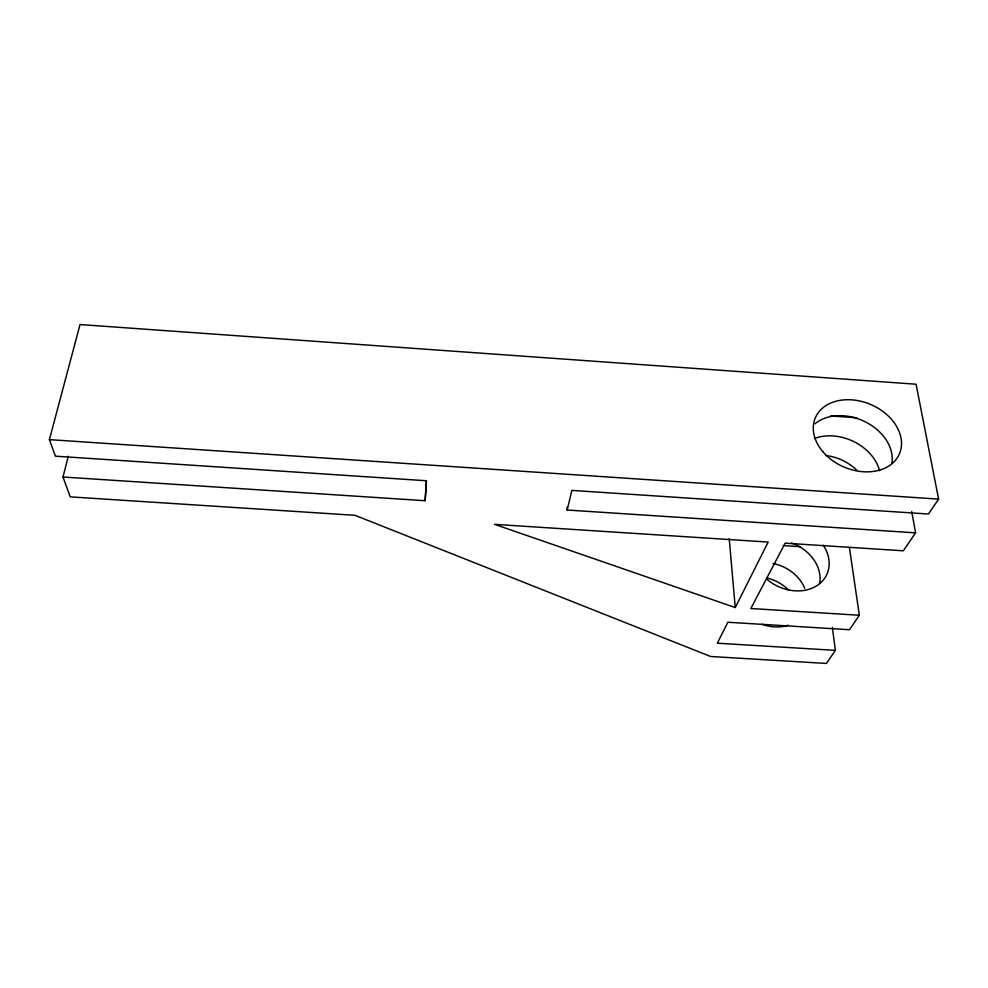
<?xml version="1.0" encoding="UTF-8"?>
<svg xmlns="http://www.w3.org/2000/svg" width="988" height="988" viewBox="0 0 988 988"><rect width="100%" height="100%" fill="white"/><g stroke="black" fill="none" stroke-linecap="round" stroke-linejoin="round"><path stroke-width="1.48" d="M68.271 456.246L62.997 477.006L425.136 500.718L426.396 480.748L55.414 456.172L49.4 439.635L80.028 324.546L916.086 384.221L938.6 499.113L928.424 514.032L571.867 490.394L567.198 510.03L915.58 532.841L911.726 511.586M425.136 500.718L426.446 480.946M735.245 607.546L768.182 542.066L494.556 524.344L735.245 607.546L729.23 538.658M832.341 627.466L835.391 650.363L826.45 663.454L710.631 656.489L355.001 515.304L70.222 496.865L62.997 477.006M849.384 547.401L859.35 615.252L849.47 629.714L727.86 622.242L717.313 643.2L835.391 650.363M915.58 532.841L903.316 550.81L785.151 543.165L750.831 608.509L859.35 615.252M783.299 545.586L800.231 546.673M49.4 439.635L938.6 499.113M830.71 415.948L856.818 417.776M567.174 506.943L567.198 510.03M814.322 438.549A43.904 33.357 23.9 0 1 879.579 470.708M815.014 423.79A44.929 33.728 23.5 0 1 865.574 421.975A44.929 33.728 23.5 0 1 891.954 462.841M826.166 455.53A42.929 32.987 24.2 0 1 856.682 470.09M823.251 545.178A39.421 31.493 25.7 0 1 816.236 586.094A39.421 31.493 25.7 0 1 766.762 579.153M791.462 542.955A38.643 31.134 26.1 0 1 819.707 583.278M788.115 625.231A37.519 30.591 26.7 0 1 762.119 624.293M772.974 563.493A37.519 30.591 26.7 0 1 804.738 588.268M766.849 577.992A36.803 30.233 27.2 0 1 788.226 589.75M822.856 451.714A45.744 34.012 23.2 0 0 898.438 455.876A45.744 34.012 23.2 0 0 850.89 399.782A45.744 34.012 23.2 0 0 822.856 451.714"/></g></svg>
